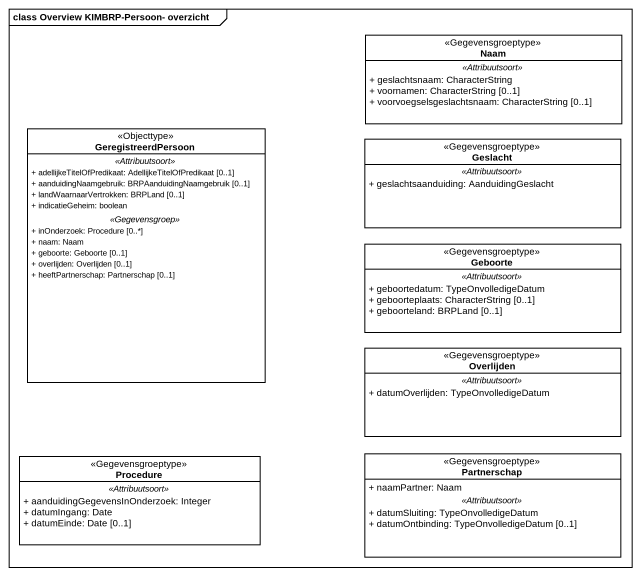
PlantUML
@startuml
mainframe class Overview KIMBRP-Persoon- overzicht
hide circle
hide empty members
skinparam classAttributeIconSize 0
class Naam <<Gegevensgroeptype>> #FFFFFF {
  .. <<Attribuutsoort>> ..
  + geslachtsnaam: CharacterString
  + voornamen: CharacterString [0..1]
  + voorvoegselsgeslachtsnaam: CharacterString [0..1]
}
class GeregistreerdPersoon <<Objecttype>> #FFFFFF {
  .. <<Attribuutsoort>> ..
  + adellijkeTitelOfPredikaat: AdellijkeTitelOfPredikaat [0..1]
  + aanduidingNaamgebruik: BRPAanduidingNaamgebruik [0..1]
  + landWaarnaarVertrokken: BRPLand [0..1]
  + indicatieGeheim: boolean
  .. <<Gegevensgroep>> ..
  + inOnderzoek: Procedure [0..*]
  + naam: Naam
  + geboorte: Geboorte [0..1]
  + overlijden: Overlijden [0..1]
  + heeftPartnerschap: Partnerschap [0..1]
}
class Geslacht <<Gegevensgroeptype>> #FFFFFF {
  .. <<Attribuutsoort>> ..
  + geslachtsaanduiding: AanduidingGeslacht
}
class Geboorte <<Gegevensgroeptype>> #FFFFFF {
  .. <<Attribuutsoort>> ..
  + geboortedatum: TypeOnvolledigeDatum
  + geboorteplaats: CharacterString [0..1]
  + geboorteland: BRPLand [0..1]
}
class Overlijden <<Gegevensgroeptype>> #FFFFFF {
  .. <<Attribuutsoort>> ..
  + datumOverlijden: TypeOnvolledigeDatum
}
class Procedure <<Gegevensgroeptype>> #FFFFFF {
  .. <<Attribuutsoort>> ..
  + aanduidingGegevensInOnderzoek: Integer
  + datumIngang: Date
  + datumEinde: Date [0..1]
}
class Partnerschap <<Gegevensgroeptype>> #FFFFFF {
  + naamPartner: Naam
  .. <<Attribuutsoort>> ..
  + datumSluiting: TypeOnvolledigeDatum
  + datumOntbinding: TypeOnvolledigeDatum [0..1]
}
@enduml
